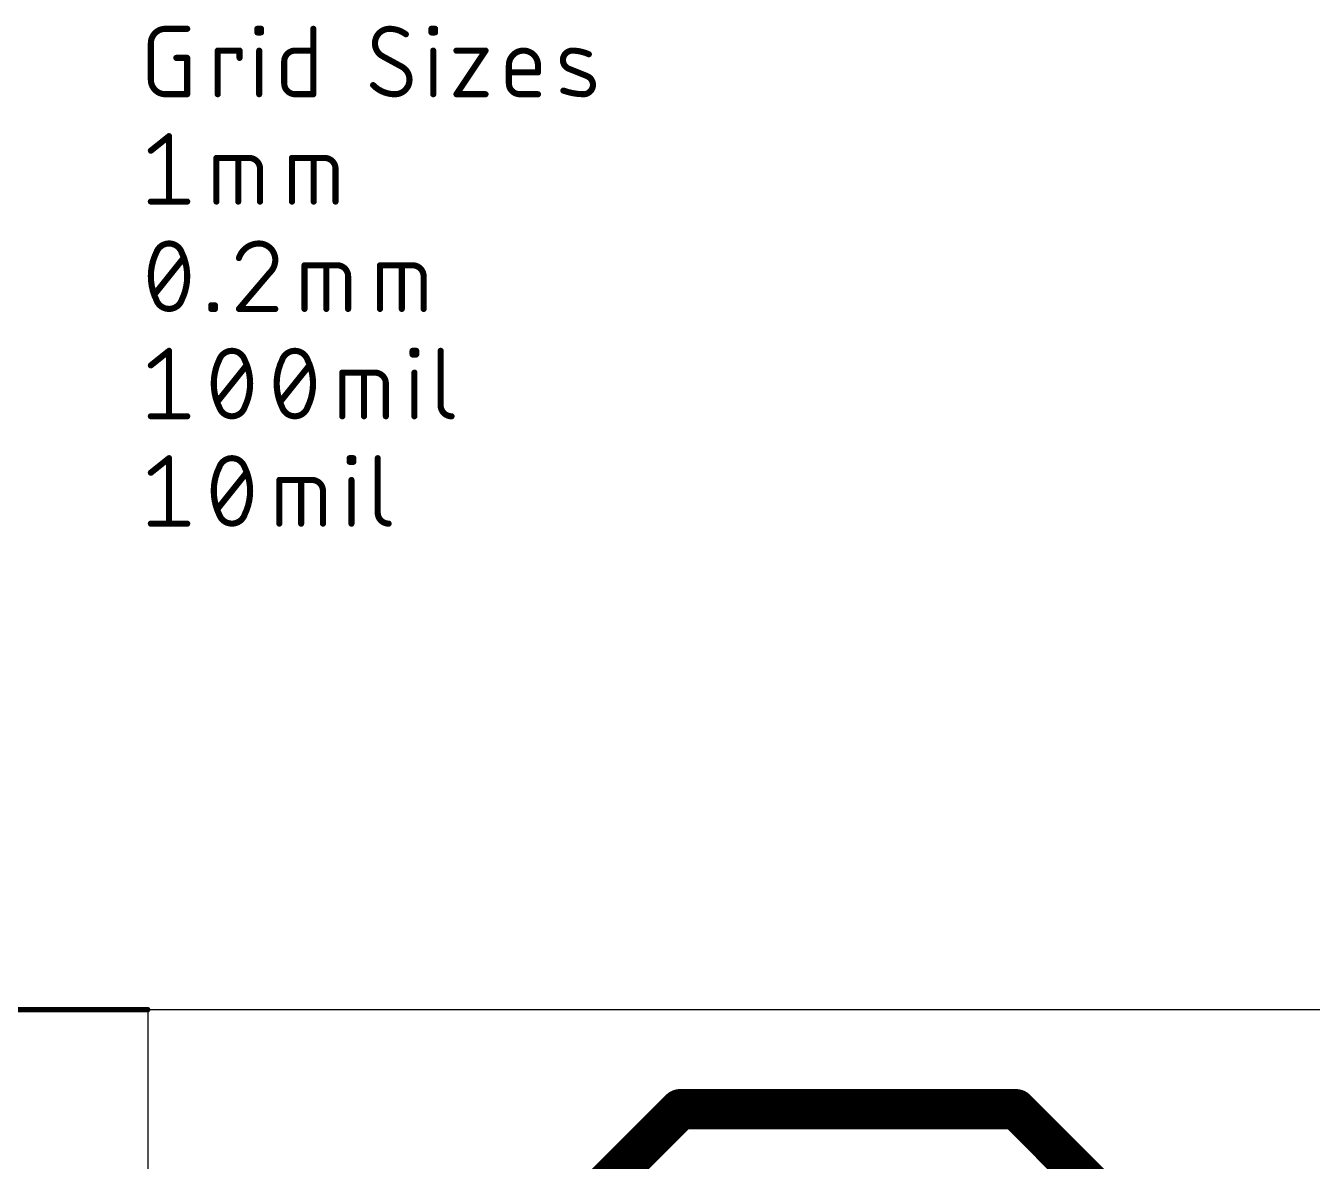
# Model space of a CAD drawing. Extents: x -35 to 140, y -8 to 139.
# Drawn here: x -3.03 to 28.93, y 86.23 to 114.45 of the extents above; entities that cross this region are included whole.
import ezdxf

# ---------------------------------------------------------------- set-up
doc = ezdxf.new("R2010")
doc.units = 0
for name, color, linetype in [('1', 12, 'CONTINUOUS'), ('20', 31, 'CONTINUOUS'), ('51', 253, 'CONTINUOUS')]:
    doc.layers.add(name, color=color, linetype=linetype)

msp = doc.modelspace()

# ---------------------------------------------------------------- linework, layer by layer
at = {"layer": '1', "const_width": 1}
for points in [[(13.228, 87.528), (10.4, 84.7)], [(21.572, 87.528), (13.228, 87.528)], [(21.572, 87.528), (25.7, 83.4)]]:
    msp.add_lwpolyline(points, dxfattribs=at)
at = {"layer": '1', "const_width": 0.5}
for points in [[(13.228, 87.778, 1), (13.228, 87.278)], [(13.4048, 87.3512, 1), (13.0512, 87.7048)], [(21.7488, 87.7048, 1), (21.3952, 87.3512)], [(21.572, 87.278, 1), (21.572, 87.778)]]:
    msp.add_lwpolyline(points, format="xyb", dxfattribs=at)
at = {"layer": '20'}
for p, q in [((140, 90), (0, 90)), ((0, 90), (0, 0))]:
    msp.add_line(p, q, dxfattribs=at)
at = {"layer": '51'}
for points, const_width in [([(0.4374, 114.3698, 0.4142), (0.0762, 114.0086)], 0.1524), ([(0.4374, 114.4079, 1), (0.4374, 114.3317)], 0.0762), ([(0.4374, 114.3317, 1), (0.4374, 114.4079)], 0.0762), ([(0.9793, 114.3317, 1), (0.9793, 114.4079)], 0.0762), ([(2.7612, 114.3698, 1), (2.685, 114.3698)], 0.0762), ([(2.7231, 114.4079, 1), (2.7231, 114.3317)], 0.0762), ([(2.8515, 114.3698, 1), (2.7753, 114.3698)], 0.0762), ([(2.8134, 114.3317, 1), (2.8134, 114.4079)], 0.0762), ([(4.1502, 114.3698, 1), (4.074, 114.3698)], 0.0762), ([(6.0056, 114.3698, 0.4142), (5.6444, 114.0086)], 0.1524), ([(6.412, 114.2343, 0.1623), (6.0056, 114.3698)], 0.1524), ([(6.0056, 114.4079, 1), (6.0056, 114.3317)], 0.0762), ([(6.0056, 114.3317, 1), (6.0056, 114.4079)], 0.0762), ([(7.0858, 114.3698, 1), (7.0096, 114.3698)], 0.0762), ([(7.0477, 114.4079, 1), (7.0477, 114.3317)], 0.0762), ([(7.1761, 114.3698, 1), (7.0999, 114.3698)], 0.0762), ([(7.138, 114.3317, 1), (7.138, 114.4079)], 0.0762), ([(2.7231, 114.3176, 1), (2.7231, 114.2414)], 0.0762), ([(2.685, 114.2795, 1), (2.7612, 114.2795)], 0.0762), ([(2.7753, 114.2795, 1), (2.8515, 114.2795)], 0.0762), ([(2.8134, 114.2414, 1), (2.8134, 114.3176)], 0.0762), ([(6.3892, 114.2039, 1), (6.4349, 114.2648)], 0.0762), ([(7.0477, 114.3176, 1), (7.0477, 114.2414)], 0.0762), ([(7.0096, 114.2795, 1), (7.0858, 114.2795)], 0.0762), ([(7.0999, 114.2795, 1), (7.1761, 114.2795)], 0.0762), ([(7.138, 114.2414, 1), (7.138, 114.3176)], 0.0762), ([(0.1143, 114.0086, 1), (0.0381, 114.0086)], 0.0762), ([(0.0381, 114.0086, 1), (0.1143, 114.0086)], 0.0762), ([(1.7762, 113.8279, 1), (1.7, 113.8279)], 0.0762), ([(1.7381, 113.866, 1), (1.7381, 113.7898)], 0.0762), ([(2.3181, 113.8279, 1), (2.2419, 113.8279)], 0.0762), ([(2.28, 113.7898, 1), (2.28, 113.866)], 0.0762), ([(2.8063, 113.8279, 1), (2.7301, 113.8279)], 0.0762), ([(3.6606, 113.8279, 0.4142), (3.3896, 113.557)], 0.1524), ([(3.6606, 113.866, 1), (3.6606, 113.7898)], 0.0762), ([(3.6606, 113.7898, 1), (3.6606, 113.866)], 0.0762), ([(4.1121, 113.7898, 1), (4.1121, 113.866)], 0.0762), ([(5.6444, 114.0086, 0.2656), (5.825, 113.6925)], 0.1524), ([(5.6825, 114.0086, 1), (5.6063, 114.0086)], 0.0762), ([(5.6063, 114.0086, 1), (5.6825, 114.0086)], 0.0762), ([(7.131, 113.8279, 1), (7.0548, 113.8279)], 0.0762), ([(7.6695, 113.866, 1), (7.6695, 113.7898)], 0.0762), ([(8.4237, 113.8068, 1), (8.3603, 113.8491)], 0.0762), ([(8.392, 113.7898, 1), (8.392, 113.866)], 0.0762), ([(9.6946, 113.4667, 1), (8.9721, 113.4667)], 0.1524), ([(10.5526, 113.8279, 0.8318), (10.4623, 113.3764)], 0.1524), ([(10.5531, 113.866, 1), (10.552, 113.7898)], 0.0762), ([(10.959, 113.7376, 0.1025), (10.5526, 113.8279)], 0.1524), ([(10.552, 113.7898, 1), (10.5531, 113.866)], 0.0762), ([(10.9433, 113.7029, 1), (10.9746, 113.7724)], 0.0762), ([(0.7084, 113.6854, 1), (0.7084, 113.6092)], 0.0762), ([(1.0174, 113.6473, 1), (0.9412, 113.6473)], 0.0762), ([(0.9793, 113.6092, 1), (0.9793, 113.6854)], 0.0762), ([(2.2419, 113.6473, 1), (2.3181, 113.6473)], 0.0762), ([(3.4277, 113.557, 1), (3.3515, 113.557)], 0.0762), ([(3.3515, 113.557, 1), (3.4277, 113.557)], 0.0762), ([(5.8432, 113.7259, 1), (5.8068, 113.659)], 0.0762), ([(5.8057, 113.6596, 1), (5.8443, 113.7253)], 0.0762), ([(6.3411, 113.4544, 1), (6.3024, 113.3887)], 0.0762), ([(6.5023, 113.1054, 0.2656), (6.3217, 113.4215)], 0.1524), ([(6.3035, 113.3881, 1), (6.34, 113.455)], 0.0762), ([(9.0102, 113.4667, 1), (8.934, 113.4667)], 0.0762), ([(8.934, 113.4667, 1), (9.0102, 113.4667)], 0.0762), ([(9.7327, 113.4667, 1), (9.6565, 113.4667)], 0.0762), ([(9.6565, 113.4667, 1), (9.7327, 113.4667)], 0.0762), ([(0.0762, 113.1054, 0.4142), (0.4374, 112.7442)], 0.1524), ([(0.1143, 113.1054, 1), (0.0381, 113.1054)], 0.0762), ([(6.1411, 112.7442, 0.4142), (6.5023, 113.1054)], 0.1524), ([(6.5404, 113.1054, 1), (6.4642, 113.1054)], 0.0762), ([(8.9721, 113.3242, 1), (8.9721, 113.248)], 0.0762), ([(9.6565, 113.2861, 1), (9.7327, 113.2861)], 0.0762), ([(9.6946, 113.248, 1), (9.6946, 113.3242)], 0.0762), ([(10.4764, 113.4117, 1), (10.4481, 113.341)], 0.0762), ([(10.4481, 113.341, 1), (10.4764, 113.4118)], 0.0762), ([(10.8235, 112.7442, 0.8318), (10.9138, 113.1958)], 0.1524), ([(10.928, 113.2311, 1), (10.8997, 113.1604)], 0.0762), ([(10.8997, 113.1604, 1), (10.928, 113.2311)], 0.0762), ([(0.0381, 113.1054, 1), (0.1143, 113.1054)], 0.0762), ([(3.3896, 113.0151, 0.4142), (3.6606, 112.7442)], 0.1524), ([(3.4277, 113.0151, 1), (3.3515, 113.0151)], 0.0762), ([(3.3515, 113.0151, 1), (3.4277, 113.0151)], 0.0762), ([(5.5992, 112.97, 0.2), (6.1411, 112.7442)], 0.1524), ([(5.6263, 112.9968, 1), (5.5722, 112.9431)], 0.0762), ([(6.4642, 113.1054, 1), (6.5404, 113.1054)], 0.0762), ([(8.9721, 113.0151, 0.4142), (9.243, 112.7442)], 0.1524), ([(9.0102, 113.0151, 1), (8.934, 113.0151)], 0.0762), ([(8.934, 113.0151, 1), (9.0102, 113.0151)], 0.0762), ([(10.3397, 112.8704, 1), (10.3139, 112.7987)], 0.0762), ([(10.3268, 112.8345, 0.083), (10.8235, 112.7442)], 0.1524), ([(0.4374, 112.7823, 1), (0.4374, 112.7061)], 0.0762), ([(0.4374, 112.7061, 1), (0.4374, 112.7823)], 0.0762), ([(0.9412, 112.7442, 1), (1.0174, 112.7442)], 0.0762), ([(0.9793, 112.7061, 1), (0.9793, 112.7823)], 0.0762), ([(1.7, 112.7442, 1), (1.7762, 112.7442)], 0.0762), ([(2.7301, 112.7442, 1), (2.8063, 112.7442)], 0.0762), ([(3.6606, 112.7823, 1), (3.6606, 112.7061)], 0.0762), ([(3.6606, 112.7061, 1), (3.6606, 112.7823)], 0.0762), ([(4.074, 112.7442, 1), (4.1502, 112.7442)], 0.0762), ([(4.1121, 112.7061, 1), (4.1121, 112.7823)], 0.0762), ([(6.1411, 112.7823, 1), (6.1411, 112.7061)], 0.0762), ([(6.1411, 112.7061, 1), (6.1411, 112.7823)], 0.0762), ([(7.0548, 112.7442, 1), (7.131, 112.7442)], 0.0762), ([(7.6695, 112.7823, 1), (7.6695, 112.7061)], 0.0762), ([(7.6378, 112.7653, 1), (7.7012, 112.7231)], 0.0762), ([(8.392, 112.7061, 1), (8.392, 112.7823)], 0.0762), ([(9.243, 112.7823, 1), (9.243, 112.7061)], 0.0762), ([(9.243, 112.7061, 1), (9.243, 112.7823)], 0.0762), ([(9.6946, 112.7061, 1), (9.6946, 112.7823)], 0.0762), ([(10.8241, 112.7823, 1), (10.823, 112.7061)], 0.0762), ([(10.823, 112.7061, 1), (10.8241, 112.7823)], 0.0762), ([(0.5659, 111.7028, 1), (0.4897, 111.7028)], 0.0762), ([(0.5516, 111.673, 1), (0.504, 111.7326)], 0.0762), ([(0.0524, 111.3713, 1), (0.1, 111.3118)], 0.0762), ([(1.7434, 111.1609, 1), (1.6672, 111.1609)], 0.0762), ([(1.7053, 111.199, 1), (1.7053, 111.1228)], 0.0762), ([(2.2853, 111.1609, 1), (2.2091, 111.1609)], 0.0762), ([(2.7891, 110.89, 0.4142), (2.5181, 111.1609)], 0.1524), ([(2.5181, 111.199, 1), (2.5181, 111.1228)], 0.0762), ([(2.5181, 111.1228, 1), (2.5181, 111.199)], 0.0762), ([(2.8272, 110.89, 1), (2.751, 110.89)], 0.0762), ([(2.751, 110.89, 1), (2.8272, 110.89)], 0.0762), ([(3.6192, 111.1609, 1), (3.543, 111.1609)], 0.0762), ([(3.5811, 111.199, 1), (3.5811, 111.1228)], 0.0762), ([(4.161, 111.1609, 1), (4.0848, 111.1609)], 0.0762), ([(4.6648, 110.89, 0.4142), (4.3939, 111.1609)], 0.1524), ([(4.3939, 111.199, 1), (4.3939, 111.1228)], 0.0762), ([(4.3939, 111.1228, 1), (4.3939, 111.199)], 0.0762), ([(4.7029, 110.89, 1), (4.6267, 110.89)], 0.0762), ([(4.6267, 110.89, 1), (4.7029, 110.89)], 0.0762), ([(0.0762, 110.1153, 1), (0.0762, 110.0391)], 0.0762), ([(0.4897, 110.0772, 1), (0.5659, 110.0772)], 0.0762), ([(0.9793, 110.0391, 1), (0.9793, 110.1153)], 0.0762), ([(1.6672, 110.0772, 1), (1.7434, 110.0772)], 0.0762), ([(2.2091, 110.0772, 1), (2.2853, 110.0772)], 0.0762), ([(2.751, 110.0772, 1), (2.8272, 110.0772)], 0.0762), ([(3.543, 110.0772, 1), (3.6192, 110.0772)], 0.0762), ([(4.0848, 110.0772, 1), (4.161, 110.0772)], 0.0762), ([(4.6267, 110.0772, 1), (4.7029, 110.0772)], 0.0762), ([(0.5278, 109.0358, 0.3205), (0.2117, 108.81)], 0.1524), ([(0.8438, 108.81, 0.3205), (0.5278, 109.0358)], 0.1524), ([(0.5278, 109.0739, 1), (0.5278, 108.9977)], 0.0762), ([(0.5278, 108.9977, 1), (0.5278, 109.0739)], 0.0762), ([(2.7613, 109.0358, 0.3252), (2.2646, 108.6746)], 0.1524), ([(3.1677, 108.6294, 0.4142), (2.7613, 109.0358)], 0.1524), ([(2.7613, 109.0739, 1), (2.7613, 108.9977)], 0.0762), ([(2.7613, 108.9977, 1), (2.7613, 109.0739)], 0.0762), ([(0.2117, 108.81, 0.1139), (0.0762, 108.223)], 0.1524), ([(0.1756, 108.8224, 1), (0.2477, 108.7977)], 0.0762), ([(0.2459, 108.7933, 1), (0.1774, 108.8267)], 0.0762), ([(0.9793, 108.223, 0.1139), (0.8438, 108.81)], 0.1524), ([(0.8781, 108.8267, 1), (0.8096, 108.7933)], 0.0762), ([(0.8078, 108.7977, 1), (0.8799, 108.8224)], 0.0762), ([(0.9188, 108.6508, 1), (0.8592, 108.6984)], 0.0762), ([(2.2283, 108.6863, 1), (2.3008, 108.6628)], 0.0762), ([(3.0322, 108.3133, 0.2053), (3.1677, 108.6294)], 0.1524), ([(3.2058, 108.6294, 1), (3.1296, 108.6294)], 0.0762), ([(3.0059, 108.3409, 1), (3.0585, 108.2857)], 0.0762), ([(3.0612, 108.2886, 1), (3.0032, 108.338)], 0.0762), ([(3.1296, 108.6294, 1), (3.2058, 108.6294)], 0.0762), ([(3.9318, 108.4939, 1), (3.8556, 108.4939)], 0.0762), ([(3.8937, 108.532, 1), (3.8937, 108.4558)], 0.0762), ([(4.4737, 108.4939, 1), (4.3975, 108.4939)], 0.0762), ([(4.9774, 108.223, 0.4142), (4.7065, 108.4939)], 0.1524), ([(4.7065, 108.532, 1), (4.7065, 108.4558)], 0.0762), ([(4.7065, 108.4558, 1), (4.7065, 108.532)], 0.0762), ([(5.8075, 108.4939, 1), (5.7313, 108.4939)], 0.0762), ([(5.7694, 108.532, 1), (5.7694, 108.4558)], 0.0762), ([(6.3494, 108.4939, 1), (6.2732, 108.4939)], 0.0762), ([(6.8532, 108.223, 0.4142), (6.5822, 108.4939)], 0.1524), ([(6.5822, 108.532, 1), (6.5822, 108.4558)], 0.0762), ([(6.5822, 108.4558, 1), (6.5822, 108.532)], 0.0762), ([(0.0762, 108.223, 0.1139), (0.2117, 107.636)], 0.1524), ([(0.1143, 108.223, 1), (0.0381, 108.223)], 0.0762), ([(0.0381, 108.223, 1), (0.1143, 108.223)], 0.0762), ([(0.8438, 107.636, 0.1139), (0.9793, 108.223)], 0.1524), ([(1.0174, 108.223, 1), (0.9412, 108.223)], 0.0762), ([(0.9412, 108.223, 1), (1.0174, 108.223)], 0.0762), ([(5.0155, 108.223, 1), (4.9393, 108.223)], 0.0762), ([(4.9393, 108.223, 1), (5.0155, 108.223)], 0.0762), ([(6.8913, 108.223, 1), (6.8151, 108.223)], 0.0762), ([(6.8151, 108.223, 1), (6.8913, 108.223)], 0.0762), ([(0.1368, 107.7952, 1), (0.1963, 107.7476)], 0.0762), ([(0.2477, 107.6483, 1), (0.1756, 107.6236)], 0.0762), ([(0.2117, 107.636, 0.3205), (0.5278, 107.4102)], 0.1524), ([(0.1774, 107.6193, 1), (0.2459, 107.6527)], 0.0762), ([(0.5278, 107.4102, 0.3205), (0.8438, 107.636)], 0.1524), ([(0.5278, 107.4483, 1), (0.5278, 107.3721)], 0.0762), ([(0.5278, 107.3721, 1), (0.5278, 107.4483)], 0.0762), ([(0.8096, 107.6527, 1), (0.8781, 107.6193)], 0.0762), ([(0.8799, 107.6236, 1), (0.8078, 107.6483)], 0.0762), ([(1.6149, 107.5005, 1), (1.5387, 107.5005)], 0.0762), ([(1.5768, 107.5386, 1), (1.5768, 107.4624)], 0.0762), ([(1.5768, 107.4483, 1), (1.5768, 107.3721)], 0.0762), ([(1.5387, 107.4102, 1), (1.6149, 107.4102)], 0.0762), ([(1.7052, 107.5005, 1), (1.629, 107.5005)], 0.0762), ([(1.629, 107.4102, 1), (1.7052, 107.4102)], 0.0762), ([(1.6671, 107.4624, 1), (1.6671, 107.5386)], 0.0762), ([(1.6671, 107.3721, 1), (1.6671, 107.4483)], 0.0762), ([(2.2355, 107.4349, 1), (2.2936, 107.3855)], 0.0762), ([(2.2646, 107.4483, 1), (2.2646, 107.3721)], 0.0762), ([(3.1677, 107.3721, 1), (3.1677, 107.4483)], 0.0762), ([(3.8556, 107.4102, 1), (3.9318, 107.4102)], 0.0762), ([(4.3975, 107.4102, 1), (4.4737, 107.4102)], 0.0762), ([(4.9393, 107.4102, 1), (5.0155, 107.4102)], 0.0762), ([(5.7313, 107.4102, 1), (5.8075, 107.4102)], 0.0762), ([(6.2732, 107.4102, 1), (6.3494, 107.4102)], 0.0762), ([(6.8151, 107.4102, 1), (6.8913, 107.4102)], 0.0762), ([(0.5659, 106.3688, 1), (0.4897, 106.3688)], 0.0762), ([(0.5516, 106.339, 1), (0.504, 106.3986)], 0.0762), ([(1.7748, 106.143, 0.1139), (1.6393, 105.556)], 0.1524), ([(1.7387, 106.1554, 1), (1.8108, 106.1307)], 0.0762), ([(2.0909, 106.3688, 0.3205), (1.7748, 106.143)], 0.1524), ([(1.809, 106.1263, 1), (1.7405, 106.1597)], 0.0762), ([(2.407, 106.143, 0.3205), (2.0909, 106.3688)], 0.1524), ([(2.0909, 106.4069, 1), (2.0909, 106.3307)], 0.0762), ([(2.0909, 106.3307, 1), (2.0909, 106.4069)], 0.0762), ([(2.4412, 106.1597, 1), (2.3727, 106.1263)], 0.0762), ([(2.5424, 105.556, 0.1139), (2.407, 106.143)], 0.1524), ([(2.3709, 106.1307, 1), (2.443, 106.1554)], 0.0762), ([(3.3379, 106.143, 0.1139), (3.2024, 105.556)], 0.1524), ([(3.654, 106.3688, 0.3205), (3.3379, 106.143)], 0.1524), ([(3.3019, 106.1554, 1), (3.3739, 106.1307)], 0.0762), ([(3.3722, 106.1263, 1), (3.3037, 106.1597)], 0.0762), ([(3.9701, 106.143, 0.3205), (3.654, 106.3688)], 0.1524), ([(3.654, 106.4069, 1), (3.654, 106.3307)], 0.0762), ([(3.654, 106.3307, 1), (3.654, 106.4069)], 0.0762), ([(4.0043, 106.1597, 1), (3.9358, 106.1263)], 0.0762), ([(4.1056, 105.556, 0.1139), (3.9701, 106.143)], 0.1524), ([(3.934, 106.1307, 1), (4.0061, 106.1554)], 0.0762), ([(6.6169, 106.3688, 1), (6.5407, 106.3688)], 0.0762), ([(6.5788, 106.4069, 1), (6.5788, 106.3307)], 0.0762), ([(6.5788, 106.3166, 1), (6.5788, 106.2404)], 0.0762), ([(6.5407, 106.2785, 1), (6.6169, 106.2785)], 0.0762), ([(6.7072, 106.3688, 1), (6.631, 106.3688)], 0.0762), ([(6.631, 106.2785, 1), (6.7072, 106.2785)], 0.0762), ([(6.6691, 106.3307, 1), (6.6691, 106.4069)], 0.0762), ([(6.6691, 106.2404, 1), (6.6691, 106.3166)], 0.0762), ([(7.3145, 106.3688, 1), (7.2383, 106.3688)], 0.0762), ([(0.0524, 106.0373, 1), (0.1, 105.9778)], 0.0762), ([(2.4819, 105.9838, 1), (2.4224, 106.0314)], 0.0762), ([(4.045, 105.9838, 1), (3.9855, 106.0314)], 0.0762), ([(4.8697, 105.8269, 1), (4.7935, 105.8269)], 0.0762), ([(4.8316, 105.865, 1), (4.8316, 105.7888)], 0.0762), ([(5.4115, 105.8269, 1), (5.3353, 105.8269)], 0.0762), ([(5.9153, 105.556, 0.4142), (5.6444, 105.8269)], 0.1524), ([(5.6444, 105.865, 1), (5.6444, 105.7888)], 0.0762), ([(5.6444, 105.7888, 1), (5.6444, 105.865)], 0.0762), ([(6.662, 105.8269, 1), (6.5858, 105.8269)], 0.0762), ([(1.6393, 105.556, 0.1139), (1.7748, 104.969)], 0.1524), ([(1.6774, 105.556, 1), (1.6012, 105.556)], 0.0762), ([(1.6012, 105.556, 1), (1.6774, 105.556)], 0.0762), ([(2.407, 104.969, 0.1139), (2.5424, 105.556)], 0.1524), ([(2.5805, 105.556, 1), (2.5043, 105.556)], 0.0762), ([(2.5043, 105.556, 1), (2.5805, 105.556)], 0.0762), ([(3.2024, 105.556, 0.1139), (3.3379, 104.969)], 0.1524), ([(3.2405, 105.556, 1), (3.1643, 105.556)], 0.0762), ([(3.1643, 105.556, 1), (3.2405, 105.556)], 0.0762), ([(3.9701, 104.969, 0.1139), (4.1056, 105.556)], 0.1524), ([(4.1437, 105.556, 1), (4.0675, 105.556)], 0.0762), ([(4.0675, 105.556, 1), (4.1437, 105.556)], 0.0762), ([(5.9534, 105.556, 1), (5.8772, 105.556)], 0.0762), ([(5.8772, 105.556, 1), (5.9534, 105.556)], 0.0762), ([(1.6999, 105.1282, 1), (1.7594, 105.0806)], 0.0762), ([(1.8108, 104.9813, 1), (1.7387, 104.9566)], 0.0762), ([(1.7748, 104.969, 0.3205), (2.0909, 104.7432)], 0.1524), ([(1.7405, 104.9523, 1), (1.809, 104.9857)], 0.0762), ([(2.0909, 104.7432, 0.3205), (2.407, 104.969)], 0.1524), ([(2.3727, 104.9857, 1), (2.4412, 104.9523)], 0.0762), ([(2.443, 104.9566, 1), (2.3709, 104.9813)], 0.0762), ([(3.263, 105.1282, 1), (3.3225, 105.0806)], 0.0762), ([(3.3379, 104.969, 0.3205), (3.654, 104.7432)], 0.1524), ([(3.3739, 104.9813, 1), (3.3019, 104.9566)], 0.0762), ([(3.3037, 104.9523, 1), (3.3722, 104.9857)], 0.0762), ([(3.654, 104.7432, 0.3205), (3.9701, 104.969)], 0.1524), ([(3.9358, 104.9857, 1), (4.0043, 104.9523)], 0.0762), ([(4.0061, 104.9566, 1), (3.934, 104.9813)], 0.0762), ([(7.2764, 105.0141, 0.4142), (7.5473, 104.7432)], 0.1524), ([(7.3145, 105.0141, 1), (7.2383, 105.0141)], 0.0762), ([(7.2383, 105.0141, 1), (7.3145, 105.0141)], 0.0762), ([(0.0762, 104.7813, 1), (0.0762, 104.7051)], 0.0762), ([(0.4897, 104.7432, 1), (0.5659, 104.7432)], 0.0762), ([(0.9793, 104.7051, 1), (0.9793, 104.7813)], 0.0762), ([(2.0909, 104.7813, 1), (2.0909, 104.7051)], 0.0762), ([(2.0909, 104.7051, 1), (2.0909, 104.7813)], 0.0762), ([(3.654, 104.7813, 1), (3.654, 104.7051)], 0.0762), ([(3.654, 104.7051, 1), (3.654, 104.7813)], 0.0762), ([(4.7935, 104.7432, 1), (4.8697, 104.7432)], 0.0762), ([(5.3353, 104.7432, 1), (5.4115, 104.7432)], 0.0762), ([(5.8772, 104.7432, 1), (5.9534, 104.7432)], 0.0762), ([(6.5858, 104.7432, 1), (6.662, 104.7432)], 0.0762), ([(7.5473, 104.7051, 1), (7.5473, 104.7813)], 0.0762), ([(0.5659, 103.7018, 1), (0.4897, 103.7018)], 0.0762), ([(0.5516, 103.672, 1), (0.504, 103.7316)], 0.0762), ([(2.0909, 103.7018, 0.3205), (1.7748, 103.476)], 0.1524), ([(2.407, 103.476, 0.3205), (2.0909, 103.7018)], 0.1524), ([(2.0909, 103.7399, 1), (2.0909, 103.6637)], 0.0762), ([(2.0909, 103.6637, 1), (2.0909, 103.7399)], 0.0762), ([(5.0538, 103.7018, 1), (4.9776, 103.7018)], 0.0762), ([(5.0157, 103.7399, 1), (5.0157, 103.6637)], 0.0762), ([(5.0157, 103.6496, 1), (5.0157, 103.5734)], 0.0762), ([(4.9776, 103.6115, 1), (5.0538, 103.6115)], 0.0762), ([(5.1441, 103.7018, 1), (5.0679, 103.7018)], 0.0762), ([(5.0679, 103.6115, 1), (5.1441, 103.6115)], 0.0762), ([(5.106, 103.6637, 1), (5.106, 103.7399)], 0.0762), ([(5.106, 103.5734, 1), (5.106, 103.6496)], 0.0762), ([(5.7513, 103.7018, 1), (5.6751, 103.7018)], 0.0762), ([(0.0524, 103.3703, 1), (0.1, 103.3108)], 0.0762), ([(1.7748, 103.476, 0.1139), (1.6393, 102.889)], 0.1524), ([(1.7387, 103.4884, 1), (1.8108, 103.4637)], 0.0762), ([(1.809, 103.4593, 1), (1.7405, 103.4927)], 0.0762), ([(2.4412, 103.4927, 1), (2.3727, 103.4593)], 0.0762), ([(2.5424, 102.889, 0.1139), (2.407, 103.476)], 0.1524), ([(2.3709, 103.4637, 1), (2.443, 103.4884)], 0.0762), ([(2.4819, 103.3168, 1), (2.4224, 103.3644)], 0.0762), ([(1.6393, 102.889, 0.1139), (1.7748, 102.302)], 0.1524), ([(1.6774, 102.889, 1), (1.6012, 102.889)], 0.0762), ([(2.407, 102.302, 0.1139), (2.5424, 102.889)], 0.1524), ([(2.5805, 102.889, 1), (2.5043, 102.889)], 0.0762), ([(3.3065, 103.1599, 1), (3.2303, 103.1599)], 0.0762), ([(3.2684, 103.198, 1), (3.2684, 103.1218)], 0.0762), ([(3.8484, 103.1599, 1), (3.7722, 103.1599)], 0.0762), ([(4.3522, 102.889, 0.4142), (4.0812, 103.1599)], 0.1524), ([(4.0812, 103.198, 1), (4.0812, 103.1218)], 0.0762), ([(4.0812, 103.1218, 1), (4.0812, 103.198)], 0.0762), ([(4.3903, 102.889, 1), (4.3141, 102.889)], 0.0762), ([(5.0989, 103.1599, 1), (5.0227, 103.1599)], 0.0762), ([(1.6012, 102.889, 1), (1.6774, 102.889)], 0.0762), ([(2.5043, 102.889, 1), (2.5805, 102.889)], 0.0762), ([(4.3141, 102.889, 1), (4.3903, 102.889)], 0.0762), ([(1.6999, 102.4612, 1), (1.7594, 102.4136)], 0.0762), ([(1.8108, 102.3143, 1), (1.7387, 102.2896)], 0.0762), ([(1.7748, 102.302, 0.3205), (2.0909, 102.0762)], 0.1524), ([(1.7405, 102.2853, 1), (1.809, 102.3187)], 0.0762), ([(2.0909, 102.0762, 0.3205), (2.407, 102.302)], 0.1524), ([(2.3727, 102.3187, 1), (2.4412, 102.2853)], 0.0762), ([(2.443, 102.2896, 1), (2.3709, 102.3143)], 0.0762), ([(5.7132, 102.3471, 0.4142), (5.9842, 102.0762)], 0.1524), ([(5.7513, 102.3471, 1), (5.6751, 102.3471)], 0.0762), ([(5.6751, 102.3471, 1), (5.7513, 102.3471)], 0.0762), ([(0.0762, 102.1143, 1), (0.0762, 102.0381)], 0.0762), ([(0.4897, 102.0762, 1), (0.5659, 102.0762)], 0.0762), ([(0.9793, 102.0381, 1), (0.9793, 102.1143)], 0.0762), ([(2.0909, 102.1143, 1), (2.0909, 102.0381)], 0.0762), ([(2.0909, 102.0381, 1), (2.0909, 102.1143)], 0.0762), ([(3.2303, 102.0762, 1), (3.3065, 102.0762)], 0.0762), ([(3.7722, 102.0762, 1), (3.8484, 102.0762)], 0.0762), ([(4.3141, 102.0762, 1), (4.3903, 102.0762)], 0.0762), ([(5.0227, 102.0762, 1), (5.0989, 102.0762)], 0.0762), ([(5.9842, 102.0381, 1), (5.9842, 102.1143)], 0.0762), ([(0, 89.9675, 1), (0, 90.0325)], 0.065)]:
    msp.add_lwpolyline(points, format="xyb", dxfattribs=dict(at, const_width=const_width))
for points, const_width in [([(0.4374, 114.3698), (0.9793, 114.3698)], 0.1524), ([(2.7231, 114.2795), (2.7231, 114.3698)], 0.1524), ([(2.7231, 114.3698), (2.8134, 114.3698)], 0.1524), ([(2.8134, 114.3698), (2.8134, 114.2795)], 0.1524), ([(4.1121, 114.3698), (4.1121, 112.7442)], 0.1524), ([(7.0477, 114.2795), (7.0477, 114.3698)], 0.1524), ([(7.0477, 114.3698), (7.138, 114.3698)], 0.1524), ([(7.138, 114.3698), (7.138, 114.2795)], 0.1524), ([(2.8134, 114.2795), (2.7231, 114.2795)], 0.1524), ([(7.138, 114.2795), (7.0477, 114.2795)], 0.1524), ([(0.0762, 113.1054), (0.0762, 114.0086)], 0.1524), ([(1.7381, 112.7442), (1.7381, 113.8279)], 0.1524), ([(1.7381, 113.8279), (2.28, 113.8279)], 0.1524), ([(2.28, 113.8279), (2.28, 113.6473)], 0.1524), ([(2.7682, 112.7442), (2.7682, 113.8279)], 0.1524), ([(3.6606, 113.8279), (4.1121, 113.8279)], 0.1524), ([(7.0929, 112.7442), (7.0929, 113.8279)], 0.1524), ([(7.6695, 113.8279), (8.392, 113.8279)], 0.1524), ([(8.392, 113.8279), (7.6695, 112.7442)], 0.1524), ([(0.7084, 113.6473), (0.9793, 113.6473)], 0.1524), ([(0.9793, 113.6473), (0.9793, 112.7442)], 0.1524), ([(3.3896, 113.0151), (3.3896, 113.557)], 0.1524), ([(6.3217, 113.4215), (5.825, 113.6925)], 0.1524), ([(8.9721, 113.0151), (8.9721, 113.4667)], 0.1524), ([(9.6946, 113.4667), (9.6946, 113.2861)], 0.1524), ([(9.6946, 113.2861), (8.9721, 113.2861)], 0.1524), ([(10.9138, 113.1958), (10.4623, 113.3764)], 0.1524), ([(0.9793, 112.7442), (0.4374, 112.7442)], 0.1524), ([(4.1121, 112.7442), (3.6606, 112.7442)], 0.1524), ([(7.6695, 112.7442), (8.392, 112.7442)], 0.1524), ([(9.6946, 112.7442), (9.243, 112.7442)], 0.1524), ([(0.0762, 111.3416), (0.5278, 111.7028)], 0.1524), ([(0.5278, 111.7028), (0.5278, 110.0772)], 0.1524), ([(1.7053, 110.0772), (1.7053, 111.1609)], 0.1524), ([(1.7053, 111.1609), (2.5181, 111.1609)], 0.1524), ([(2.2472, 110.0772), (2.2472, 111.1609)], 0.1524), ([(2.7891, 110.89), (2.7891, 110.0772)], 0.1524), ([(3.5811, 110.0772), (3.5811, 111.1609)], 0.1524), ([(3.5811, 111.1609), (4.3939, 111.1609)], 0.1524), ([(4.1229, 110.0772), (4.1229, 111.1609)], 0.1524), ([(4.6648, 110.89), (4.6648, 110.0772)], 0.1524), ([(0.0762, 110.0772), (0.9793, 110.0772)], 0.1524), ([(0.1665, 107.7714), (0.889, 108.6746)], 0.1524), ([(3.0322, 108.3133), (2.2646, 107.4102)], 0.1524), ([(3.8937, 107.4102), (3.8937, 108.4939)], 0.1524), ([(3.8937, 108.4939), (4.7065, 108.4939)], 0.1524), ([(4.4356, 107.4102), (4.4356, 108.4939)], 0.1524), ([(5.7694, 107.4102), (5.7694, 108.4939)], 0.1524), ([(5.7694, 108.4939), (6.5822, 108.4939)], 0.1524), ([(6.3113, 107.4102), (6.3113, 108.4939)], 0.1524), ([(4.9774, 108.223), (4.9774, 107.4102)], 0.1524), ([(6.8532, 108.223), (6.8532, 107.4102)], 0.1524), ([(1.5768, 107.4102), (1.5768, 107.5005)], 0.1524), ([(1.5768, 107.5005), (1.6671, 107.5005)], 0.1524), ([(1.6671, 107.4102), (1.5768, 107.4102)], 0.1524), ([(1.6671, 107.5005), (1.6671, 107.4102)], 0.1524), ([(2.2646, 107.4102), (3.1677, 107.4102)], 0.1524), ([(0.0762, 106.0076), (0.5278, 106.3688)], 0.1524), ([(0.5278, 106.3688), (0.5278, 104.7432)], 0.1524), ([(6.5788, 106.2785), (6.5788, 106.3688)], 0.1524), ([(6.5788, 106.3688), (6.6691, 106.3688)], 0.1524), ([(6.6691, 106.2785), (6.5788, 106.2785)], 0.1524), ([(6.6691, 106.3688), (6.6691, 106.2785)], 0.1524), ([(7.2764, 106.3688), (7.2764, 105.0141)], 0.1524), ([(1.7296, 105.1044), (2.4521, 106.0076)], 0.1524), ([(3.2928, 105.1044), (4.0152, 106.0076)], 0.1524), ([(4.8316, 104.7432), (4.8316, 105.8269)], 0.1524), ([(4.8316, 105.8269), (5.6444, 105.8269)], 0.1524), ([(5.3734, 104.7432), (5.3734, 105.8269)], 0.1524), ([(6.6239, 104.7432), (6.6239, 105.8269)], 0.1524), ([(5.9153, 105.556), (5.9153, 104.7432)], 0.1524), ([(0.0762, 104.7432), (0.9793, 104.7432)], 0.1524), ([(0.0762, 103.3406), (0.5278, 103.7018)], 0.1524), ([(0.5278, 103.7018), (0.5278, 102.0762)], 0.1524), ([(5.0157, 103.6115), (5.0157, 103.7018)], 0.1524), ([(5.0157, 103.7018), (5.106, 103.7018)], 0.1524), ([(5.106, 103.6115), (5.0157, 103.6115)], 0.1524), ([(5.106, 103.7018), (5.106, 103.6115)], 0.1524), ([(5.7132, 103.7018), (5.7132, 102.3471)], 0.1524), ([(1.7296, 102.4374), (2.4521, 103.3406)], 0.1524), ([(3.2684, 102.0762), (3.2684, 103.1599)], 0.1524), ([(3.2684, 103.1599), (4.0812, 103.1599)], 0.1524), ([(3.8103, 102.0762), (3.8103, 103.1599)], 0.1524), ([(4.3522, 102.889), (4.3522, 102.0762)], 0.1524), ([(5.0608, 102.0762), (5.0608, 103.1599)], 0.1524), ([(0.0762, 102.0762), (0.9793, 102.0762)], 0.1524), ([(0, 90), (-23.9793, 90)], 0.13)]:
    msp.add_lwpolyline(points, dxfattribs=dict(at, const_width=const_width))

doc.saveas('drawing.dxf')
